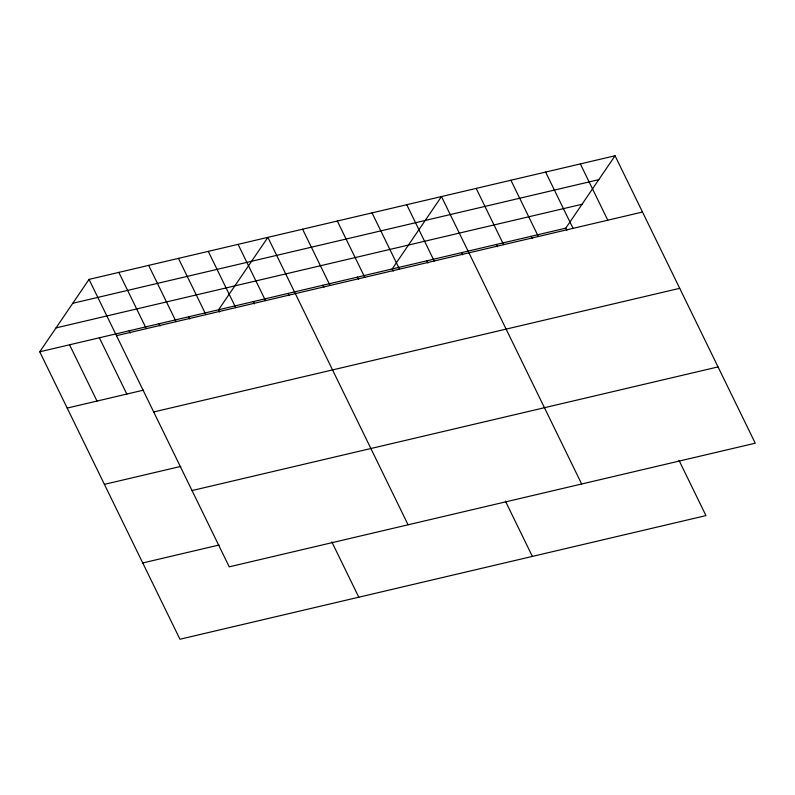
<?xml version="1.0" encoding="UTF-8"?>
<svg xmlns="http://www.w3.org/2000/svg" width="795" height="795" viewBox="0 0 795 795"><rect width="100%" height="100%" fill="white"/><g stroke="black" fill="none" stroke-linecap="round" stroke-linejoin="round"><path stroke-width="1.19" d="M679 460.325L705.96 515.607L179.948 639.24L39.75 351.797L89.04 279.393L615.052 155.76L755.25 443.203L229.238 566.835L89.04 279.393M39.75 351.797L565.762 228.165L615.052 155.76M72.772 303.293L598.794 179.65M56.018 327.908L582.029 204.265M116.487 335.669L642.499 212.036M67.197 408.073L143.507 390.136M153.693 411.959L679.705 288.317M104.403 484.364L180.713 466.427M192.022 490.555L718.044 366.912M142.742 562.959L219.042 545.022M580.34 163.919L607.787 220.195M545.618 172.078L573.066 228.354M565.762 228.165L566.845 230.371M510.907 180.236L538.354 236.513M531.05 236.324L532.123 238.53M476.185 188.395L503.633 244.671M496.328 244.482L497.412 246.689M581.662 484.006L441.473 196.564L392.183 268.958L393.257 271.165M461.617 252.641L462.69 254.847M406.752 204.722L434.199 260.998M426.895 260.8L427.978 263.006M372.04 212.881L399.488 269.157M505.411 501.128L532.372 556.401M337.319 221.04L364.766 277.316M357.462 277.127L358.545 279.333M302.597 229.198L330.044 285.475M322.75 285.286L323.823 287.492M408.083 524.799L267.885 237.357L218.595 309.762L219.668 311.968M288.029 293.444L289.102 295.651M238.073 244.363L265.52 300.639M253.317 301.603L254.39 303.809M208.27 251.369L235.718 307.645M331.833 541.922L358.793 597.204M178.458 258.375L205.905 314.651M188.793 316.768L189.866 318.974M148.655 265.381L176.102 321.657M158.98 323.774L160.053 325.98M118.843 272.387L146.29 328.663M129.178 330.78L130.251 332.986M99.365 337.786L126.812 394.062M69.562 344.791L97.01 401.068"/></g></svg>
